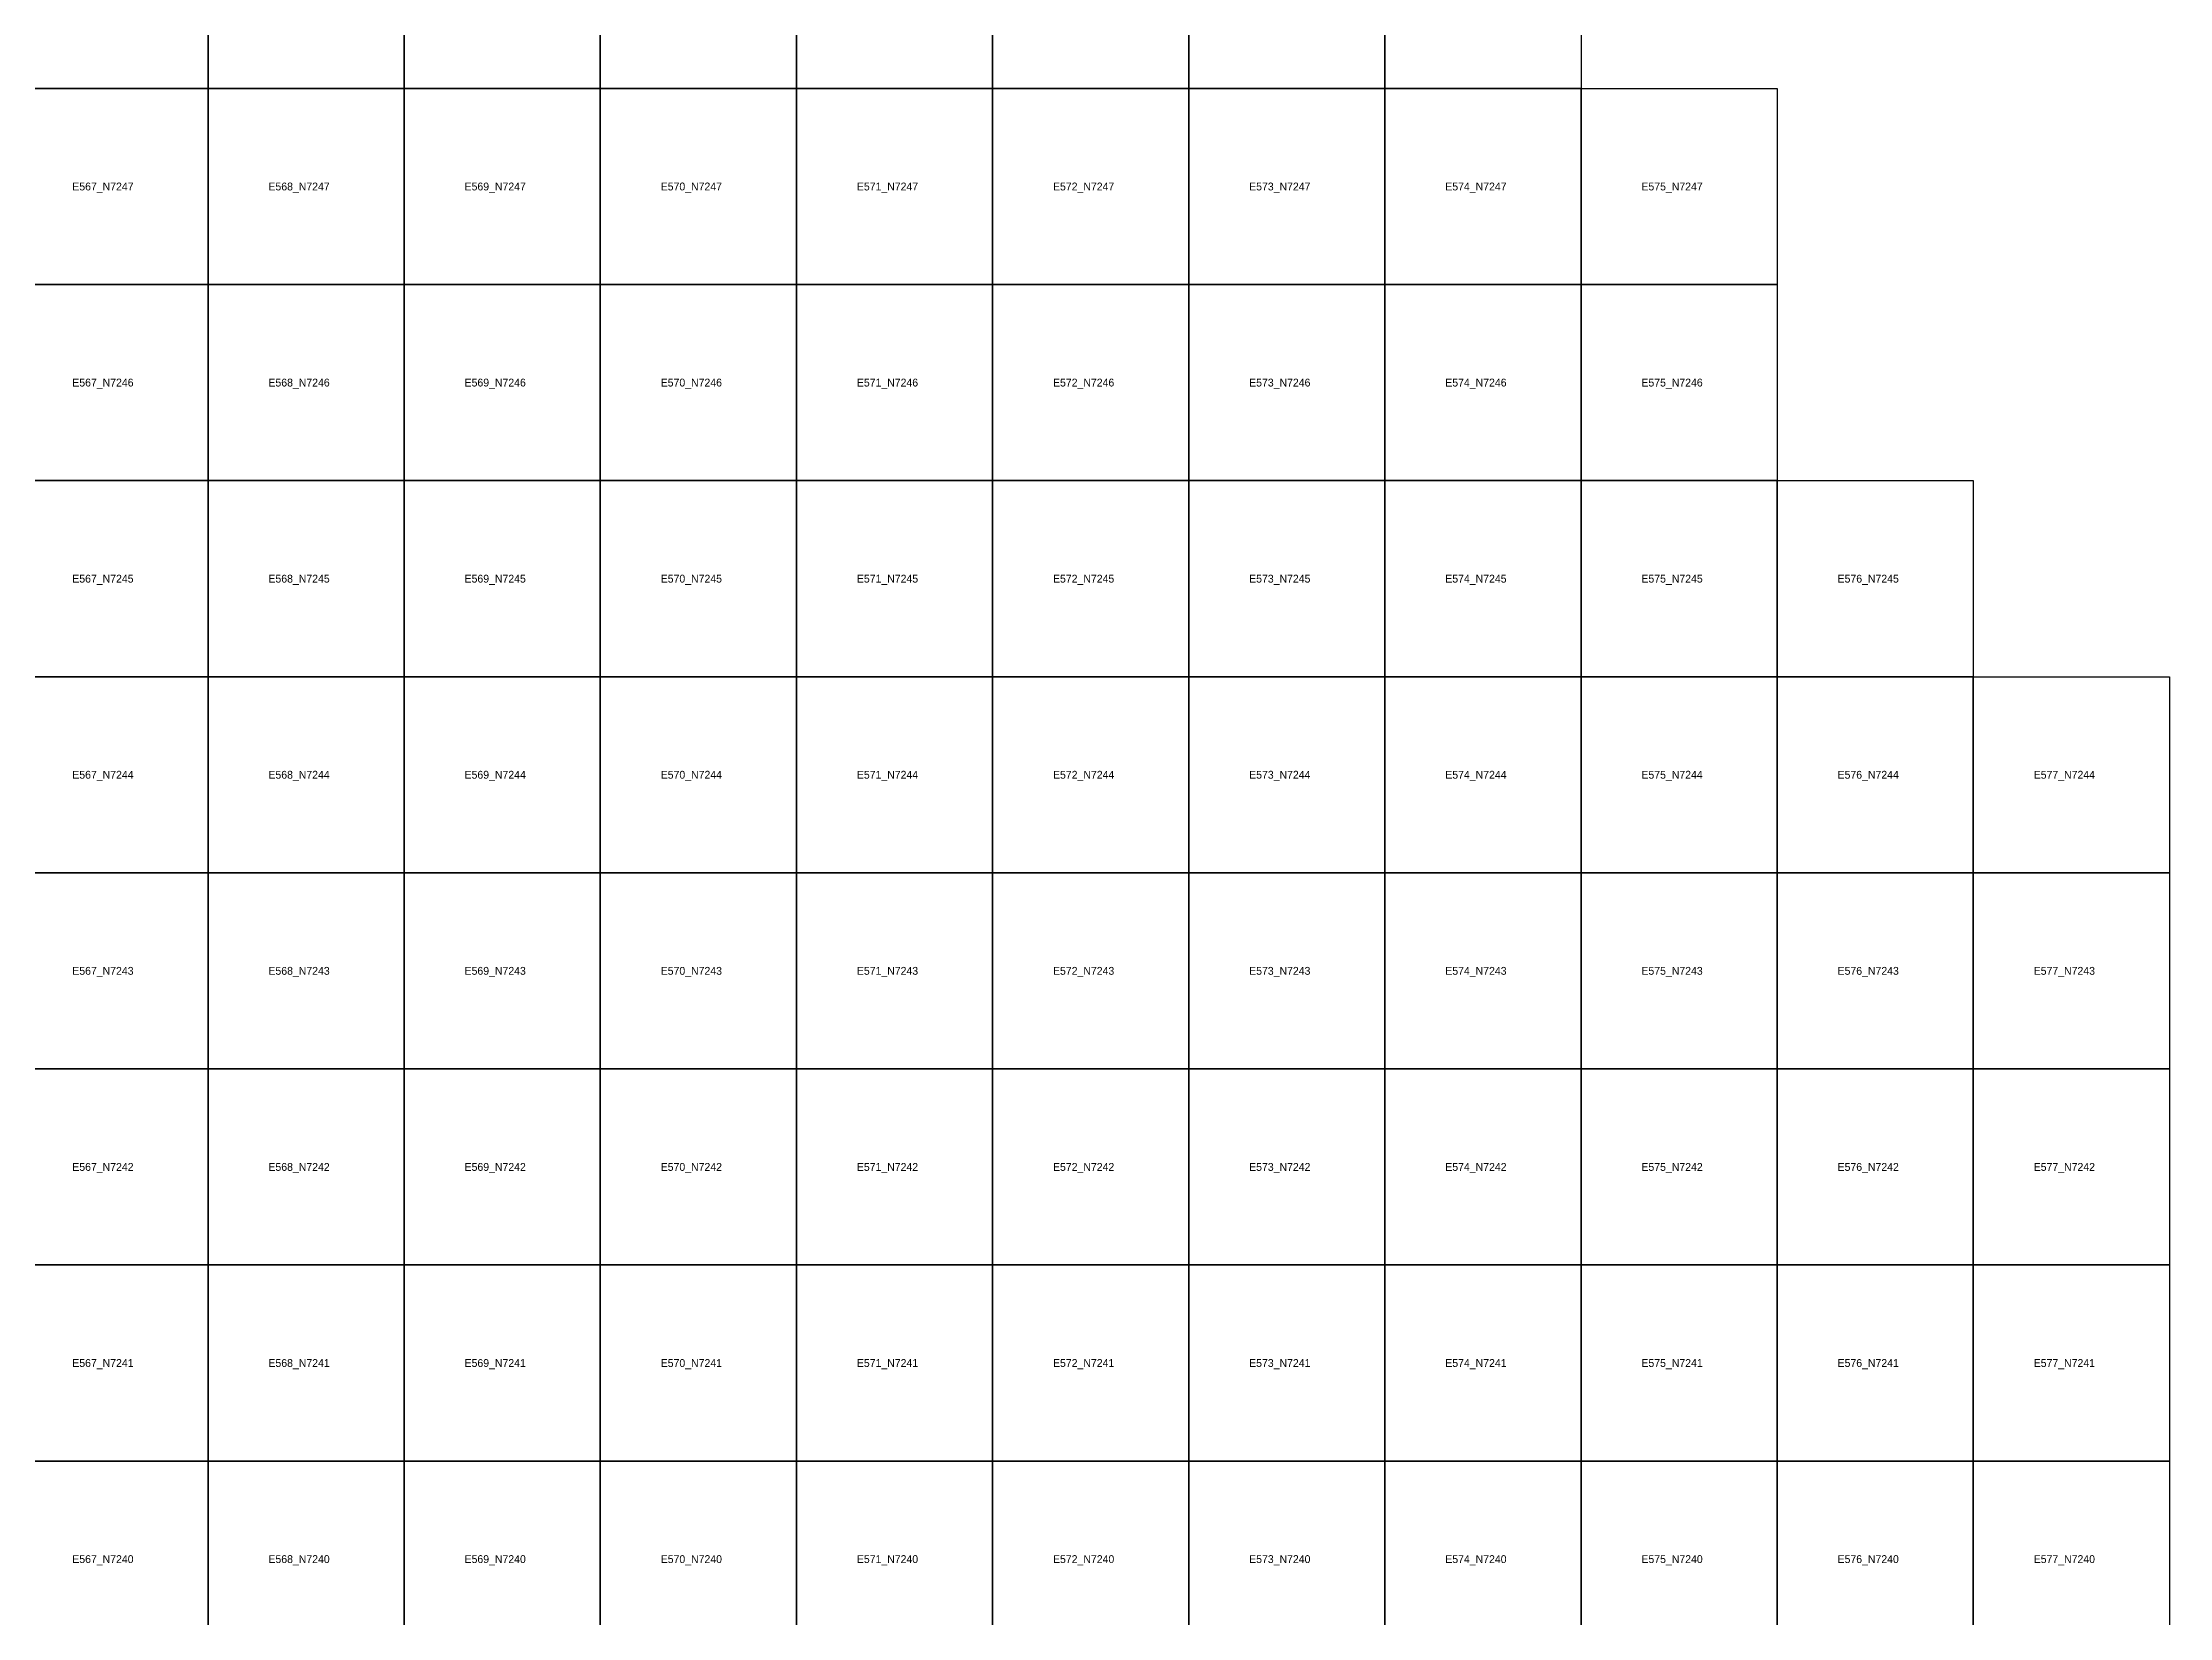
# Model space of a CAD drawing. Extents: x 546000 to 599000, y 7210000 to 7363000.
# Drawn here: x 567156 to 578000, y 7240202 to 7248234 of the extents above; entities that cross this region are included whole.
import ezdxf

# ---------------------------------------------------------------- set-up
doc = ezdxf.new("R2010")
doc.units = 0
doc.layers.add('FEATUREATTRIBS', color=7, linetype='Continuous')

msp = doc.modelspace()

# ---------------------------------------------------------------- linework, layer by layer
at = {"layer": 'FEATUREATTRIBS'}
for points in [[(567000, 7248000), (567000, 7249000), (568000, 7249000), (568000, 7248000)], [(568000, 7248000), (568000, 7249000), (569000, 7249000), (569000, 7248000)], [(569000, 7248000), (569000, 7249000), (570000, 7249000), (570000, 7248000)], [(570000, 7248000), (570000, 7249000), (571000, 7249000), (571000, 7248000)], [(571000, 7248000), (571000, 7249000), (572000, 7249000), (572000, 7248000)], [(572000, 7248000), (572000, 7249000), (573000, 7249000), (573000, 7248000)], [(573000, 7248000), (573000, 7249000), (574000, 7249000), (574000, 7248000)], [(574000, 7248000), (574000, 7249000), (575000, 7249000), (575000, 7248000)], [(567000, 7247000), (567000, 7248000), (568000, 7248000), (568000, 7247000)], [(568000, 7247000), (568000, 7248000), (569000, 7248000), (569000, 7247000)], [(569000, 7247000), (569000, 7248000), (570000, 7248000), (570000, 7247000)], [(570000, 7247000), (570000, 7248000), (571000, 7248000), (571000, 7247000)], [(571000, 7247000), (571000, 7248000), (572000, 7248000), (572000, 7247000)], [(572000, 7247000), (572000, 7248000), (573000, 7248000), (573000, 7247000)], [(573000, 7247000), (573000, 7248000), (574000, 7248000), (574000, 7247000)], [(574000, 7247000), (574000, 7248000), (575000, 7248000), (575000, 7247000)], [(575000, 7247000), (575000, 7248000), (576000, 7248000), (576000, 7247000)], [(567000, 7246000), (567000, 7247000), (568000, 7247000), (568000, 7246000)], [(568000, 7246000), (568000, 7247000), (569000, 7247000), (569000, 7246000)], [(569000, 7246000), (569000, 7247000), (570000, 7247000), (570000, 7246000)], [(570000, 7246000), (570000, 7247000), (571000, 7247000), (571000, 7246000)], [(571000, 7246000), (571000, 7247000), (572000, 7247000), (572000, 7246000)], [(572000, 7246000), (572000, 7247000), (573000, 7247000), (573000, 7246000)], [(573000, 7246000), (573000, 7247000), (574000, 7247000), (574000, 7246000)], [(574000, 7246000), (574000, 7247000), (575000, 7247000), (575000, 7246000)], [(575000, 7246000), (575000, 7247000), (576000, 7247000), (576000, 7246000)], [(567000, 7245000), (567000, 7246000), (568000, 7246000), (568000, 7245000)], [(568000, 7245000), (568000, 7246000), (569000, 7246000), (569000, 7245000)], [(569000, 7245000), (569000, 7246000), (570000, 7246000), (570000, 7245000)], [(570000, 7245000), (570000, 7246000), (571000, 7246000), (571000, 7245000)], [(571000, 7245000), (571000, 7246000), (572000, 7246000), (572000, 7245000)], [(572000, 7245000), (572000, 7246000), (573000, 7246000), (573000, 7245000)], [(573000, 7245000), (573000, 7246000), (574000, 7246000), (574000, 7245000)], [(574000, 7245000), (574000, 7246000), (575000, 7246000), (575000, 7245000)], [(575000, 7245000), (575000, 7246000), (576000, 7246000), (576000, 7245000)], [(576000, 7245000), (576000, 7246000), (577000, 7246000), (577000, 7245000)], [(567000, 7244000), (567000, 7245000), (568000, 7245000), (568000, 7244000)], [(568000, 7244000), (568000, 7245000), (569000, 7245000), (569000, 7244000)], [(569000, 7244000), (569000, 7245000), (570000, 7245000), (570000, 7244000)], [(570000, 7244000), (570000, 7245000), (571000, 7245000), (571000, 7244000)], [(571000, 7244000), (571000, 7245000), (572000, 7245000), (572000, 7244000)], [(572000, 7244000), (572000, 7245000), (573000, 7245000), (573000, 7244000)], [(573000, 7244000), (573000, 7245000), (574000, 7245000), (574000, 7244000)], [(574000, 7244000), (574000, 7245000), (575000, 7245000), (575000, 7244000)], [(575000, 7244000), (575000, 7245000), (576000, 7245000), (576000, 7244000)], [(576000, 7244000), (576000, 7245000), (577000, 7245000), (577000, 7244000)], [(577000, 7244000), (577000, 7245000), (578000, 7245000), (578000, 7244000)], [(567000, 7243000), (567000, 7244000), (568000, 7244000), (568000, 7243000)], [(568000, 7243000), (568000, 7244000), (569000, 7244000), (569000, 7243000)], [(569000, 7243000), (569000, 7244000), (570000, 7244000), (570000, 7243000)], [(570000, 7243000), (570000, 7244000), (571000, 7244000), (571000, 7243000)], [(571000, 7243000), (571000, 7244000), (572000, 7244000), (572000, 7243000)], [(572000, 7243000), (572000, 7244000), (573000, 7244000), (573000, 7243000)], [(573000, 7243000), (573000, 7244000), (574000, 7244000), (574000, 7243000)], [(574000, 7243000), (574000, 7244000), (575000, 7244000), (575000, 7243000)], [(575000, 7243000), (575000, 7244000), (576000, 7244000), (576000, 7243000)], [(576000, 7243000), (576000, 7244000), (577000, 7244000), (577000, 7243000)], [(577000, 7243000), (577000, 7244000), (578000, 7244000), (578000, 7243000)], [(567000, 7242000), (567000, 7243000), (568000, 7243000), (568000, 7242000)], [(568000, 7242000), (568000, 7243000), (569000, 7243000), (569000, 7242000)], [(569000, 7242000), (569000, 7243000), (570000, 7243000), (570000, 7242000)], [(570000, 7242000), (570000, 7243000), (571000, 7243000), (571000, 7242000)], [(571000, 7242000), (571000, 7243000), (572000, 7243000), (572000, 7242000)], [(572000, 7242000), (572000, 7243000), (573000, 7243000), (573000, 7242000)], [(573000, 7242000), (573000, 7243000), (574000, 7243000), (574000, 7242000)], [(574000, 7242000), (574000, 7243000), (575000, 7243000), (575000, 7242000)], [(575000, 7242000), (575000, 7243000), (576000, 7243000), (576000, 7242000)], [(576000, 7242000), (576000, 7243000), (577000, 7243000), (577000, 7242000)], [(577000, 7242000), (577000, 7243000), (578000, 7243000), (578000, 7242000)], [(567000, 7241000), (567000, 7242000), (568000, 7242000), (568000, 7241000)], [(568000, 7241000), (568000, 7242000), (569000, 7242000), (569000, 7241000)], [(569000, 7241000), (569000, 7242000), (570000, 7242000), (570000, 7241000)], [(570000, 7241000), (570000, 7242000), (571000, 7242000), (571000, 7241000)], [(571000, 7241000), (571000, 7242000), (572000, 7242000), (572000, 7241000)], [(572000, 7241000), (572000, 7242000), (573000, 7242000), (573000, 7241000)], [(573000, 7241000), (573000, 7242000), (574000, 7242000), (574000, 7241000)], [(574000, 7241000), (574000, 7242000), (575000, 7242000), (575000, 7241000)], [(575000, 7241000), (575000, 7242000), (576000, 7242000), (576000, 7241000)], [(576000, 7241000), (576000, 7242000), (577000, 7242000), (577000, 7241000)], [(577000, 7241000), (577000, 7242000), (578000, 7242000), (578000, 7241000)], [(567000, 7240000), (567000, 7241000), (568000, 7241000), (568000, 7240000)], [(568000, 7240000), (568000, 7241000), (569000, 7241000), (569000, 7240000)], [(569000, 7240000), (569000, 7241000), (570000, 7241000), (570000, 7240000)], [(570000, 7240000), (570000, 7241000), (571000, 7241000), (571000, 7240000)], [(571000, 7240000), (571000, 7241000), (572000, 7241000), (572000, 7240000)], [(572000, 7240000), (572000, 7241000), (573000, 7241000), (573000, 7240000)], [(573000, 7240000), (573000, 7241000), (574000, 7241000), (574000, 7240000)], [(574000, 7240000), (574000, 7241000), (575000, 7241000), (575000, 7240000)], [(575000, 7240000), (575000, 7241000), (576000, 7241000), (576000, 7240000)], [(576000, 7240000), (576000, 7241000), (577000, 7241000), (577000, 7240000)], [(577000, 7240000), (577000, 7241000), (578000, 7241000), (578000, 7240000)]]:
    msp.add_lwpolyline(points, close=True, dxfattribs=at)

# ---------------------------------------------------------------- texts
for s, p in [('E567_N7247', (567308, 7247480)), ('E568_N7247', (568308, 7247480)), ('E569_N7247', (569308, 7247480)), ('E570_N7247', (570308, 7247480)), ('E571_N7247', (571308, 7247480)), ('E572_N7247', (572308, 7247480)), ('E573_N7247', (573308, 7247480)), ('E574_N7247', (574308, 7247480)), ('E575_N7247', (575308, 7247480)), ('E567_N7246', (567308, 7246480)), ('E568_N7246', (568308, 7246480)), ('E569_N7246', (569308, 7246480)), ('E570_N7246', (570308, 7246480)), ('E571_N7246', (571308, 7246480)), ('E572_N7246', (572308, 7246480)), ('E573_N7246', (573308, 7246480)), ('E574_N7246', (574308, 7246480)), ('E575_N7246', (575308, 7246480)), ('E567_N7245', (567308, 7245480)), ('E568_N7245', (568308, 7245480)), ('E569_N7245', (569308, 7245480)), ('E570_N7245', (570308, 7245480)), ('E571_N7245', (571308, 7245480)), ('E572_N7245', (572308, 7245480)), ('E573_N7245', (573308, 7245480)), ('E574_N7245', (574308, 7245480)), ('E575_N7245', (575308, 7245480)), ('E576_N7245', (576308, 7245480)), ('E567_N7244', (567308, 7244480)), ('E568_N7244', (568308, 7244480)), ('E569_N7244', (569308, 7244480)), ('E570_N7244', (570308, 7244480)), ('E571_N7244', (571308, 7244480)), ('E572_N7244', (572308, 7244480)), ('E573_N7244', (573308, 7244480)), ('E574_N7244', (574308, 7244480)), ('E575_N7244', (575308, 7244480)), ('E576_N7244', (576308, 7244480)), ('E577_N7244', (577308, 7244480)), ('E567_N7243', (567308, 7243480)), ('E568_N7243', (568308, 7243480)), ('E569_N7243', (569308, 7243480)), ('E570_N7243', (570308, 7243480)), ('E571_N7243', (571308, 7243480)), ('E572_N7243', (572308, 7243480)), ('E573_N7243', (573308, 7243480)), ('E574_N7243', (574308, 7243480)), ('E575_N7243', (575308, 7243480)), ('E576_N7243', (576308, 7243480)), ('E577_N7243', (577308, 7243480)), ('E567_N7242', (567308, 7242480)), ('E568_N7242', (568308, 7242480)), ('E569_N7242', (569308, 7242480)), ('E570_N7242', (570308, 7242480)), ('E571_N7242', (571308, 7242480)), ('E572_N7242', (572308, 7242480)), ('E573_N7242', (573308, 7242480)), ('E574_N7242', (574308, 7242480)), ('E575_N7242', (575308, 7242480)), ('E576_N7242', (576308, 7242480)), ('E577_N7242', (577308, 7242480)), ('E567_N7241', (567308, 7241480)), ('E568_N7241', (568308, 7241480)), ('E569_N7241', (569308, 7241480)), ('E570_N7241', (570308, 7241480)), ('E571_N7241', (571308, 7241480)), ('E572_N7241', (572308, 7241480)), ('E573_N7241', (573308, 7241480)), ('E574_N7241', (574308, 7241480)), ('E575_N7241', (575308, 7241480)), ('E576_N7241', (576308, 7241480)), ('E577_N7241', (577308, 7241480)), ('E567_N7240', (567308, 7240480)), ('E568_N7240', (568308, 7240480)), ('E569_N7240', (569308, 7240480)), ('E570_N7240', (570308, 7240480)), ('E571_N7240', (571308, 7240480)), ('E572_N7240', (572308, 7240480)), ('E573_N7240', (573308, 7240480)), ('E574_N7240', (574308, 7240480)), ('E575_N7240', (575308, 7240480)), ('E576_N7240', (576308, 7240480)), ('E577_N7240', (577308, 7240480))]:
    msp.add_text(s, height=40, dxfattribs=at).set_placement(p)

doc.saveas('drawing.dxf')
